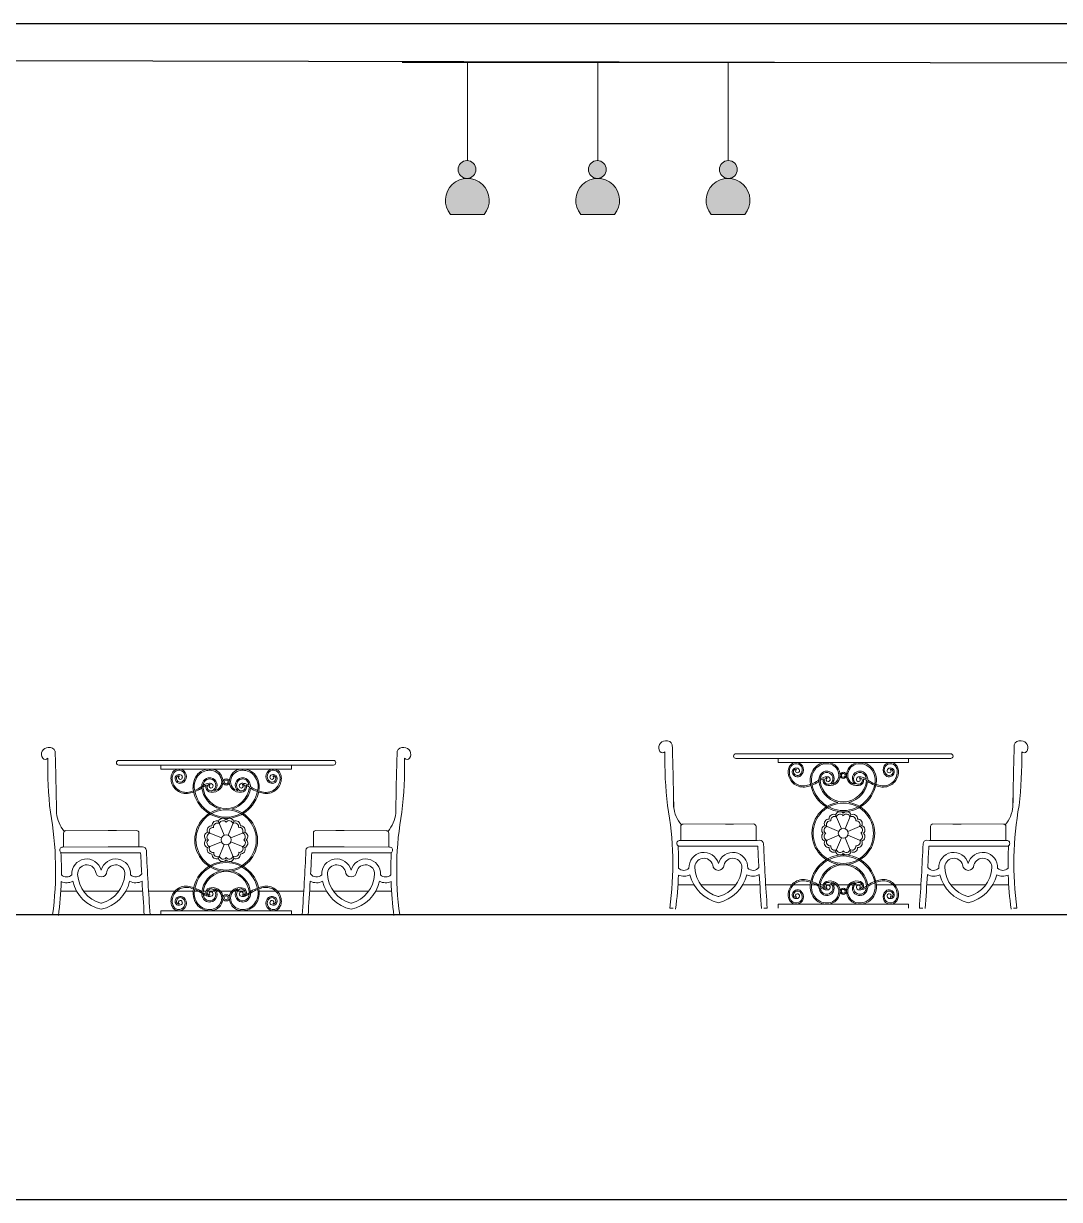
# Model space of a CAD drawing. Header units: millimetres. Extents: x -315744025 to 315695903, y -17416609 to 215511297.
# Drawn here: x 1237422 to 1241781, y 477697 to 482647 of the extents above; entities that cross this region are included whole.
import ezdxf

# ---------------------------------------------------------------- set-up
doc = ezdxf.new("R2010")
doc.units = ezdxf.units.MM
doc.layers.add('finiture', color=7, linetype='Continuous', lineweight=20)

msp = doc.modelspace()

# ---------------------------------------------------------------- hatches: boundary and pattern name
at = {"layer": 'finiture', "linetype": 'ByBlock'}
h = msp.add_hatch(color=41, dxfattribs=at)
h.dxf.hatch_style = 1
h.set_gradient(color1=(241, 214, 126), color2=(242, 217, 136), rotation=90, one_color=1, tint=0.74, name='INVCURVED')
h.paths.add_polyline_path([(1239250.3, 482032.3, -1), (1239325.3, 482032.3, -0.402801), (1239289.3, 481994.8, -0.635581), (1239360.4, 481843.2), (1239218.2, 481843.2, -0.627689), (1239287.2, 481994.8, -0.409373)])
at = {"layer": 'finiture'}
h = msp.add_hatch(color=8, dxfattribs=at)
h.dxf.hatch_style = 1
h.set_gradient(color1=(126, 114, 99), color2=(86, 77, 67), rotation=135, one_color=1, tint=0.3, name='HEMISPHERICAL')
h.paths.add_polyline_path([(1239289.3, 481994.8, 0.402801), (1239325.3, 482032.3, 1), (1239250.3, 482032.3, 0.409373), (1239287.2, 481994.8, -0.005642)])
at = {"layer": 'finiture', "linetype": 'ByBlock'}
h = msp.add_hatch(color=201, dxfattribs=at)
h.dxf.hatch_style = 1
h.set_gradient(color1=(214, 126, 241), color2=(217, 136, 242), rotation=90, one_color=1, tint=0.74, name='INVCURVED')
h.paths.add_polyline_path([(1239798.8, 482032.3, -1), (1239873.8, 482032.3, -0.402801), (1239837.8, 481994.8, -0.635581), (1239908.9, 481843.2), (1239766.7, 481843.2, -0.627689), (1239835.7, 481994.8, -0.409373)])
at = {"layer": 'finiture'}
h = msp.add_hatch(color=8, dxfattribs=at)
h.dxf.hatch_style = 1
h.set_gradient(color1=(126, 114, 99), color2=(86, 77, 67), rotation=135, one_color=1, tint=0.3, name='HEMISPHERICAL')
h.paths.add_polyline_path([(1239837.8, 481994.8, 0.402801), (1239873.8, 482032.3, 1), (1239798.8, 482032.3, 0.409373), (1239835.7, 481994.8, -0.005642)])
h = msp.add_hatch(color=8, dxfattribs=at)
h.dxf.hatch_style = 1
h.set_gradient(color1=(126, 114, 99), color2=(86, 77, 67), rotation=135, one_color=1, tint=0.3, name='HEMISPHERICAL')
h.paths.add_polyline_path([(1240386.3, 481994.8, -0.005642), (1240388.4, 481994.8, 0.409373), (1240425.3, 482032.3, 1), (1240350.3, 482032.3, 0.402801)])
at = {"layer": 'finiture', "linetype": 'ByBlock'}
h = msp.add_hatch(color=242, dxfattribs=at)
h.dxf.hatch_style = 1
h.set_gradient(color1=(219, 36, 66), color2=(236, 141, 157), rotation=90, one_color=1, tint=0.74, name='INVCURVED')
h.paths.add_polyline_path([(1240457.4, 481843.2, 0.635581), (1240386.3, 481994.8, -0.01392), (1240384.2, 481994.8, 0.627689), (1240315.2, 481843.2)])

# ---------------------------------------------------------------- linework, layer by layer
for p, q in [((1234481.6, 482646.9), (1321631.6, 482646.9)), ((1234711.6, 482496.4), (1254331.6, 482454.8)), ((1234711.6, 478896.9), (1254331.6, 478896.9)), ((1234711.6, 478896.9), (1254331.6, 478896.9)), ((1220464.4, 477696.9), (1339637.5, 477696.9))]:
    msp.add_line(p, q)
at = {"layer": 'finiture'}
for p, q in [((1239015, 482483.1), (1240660.6, 482483.1)), ((1239563.5, 482483.1), (1239015, 482483.1)), ((1239289.3, 482483.1), (1239289.3, 482069.7)), ((1239837.8, 482483.1), (1239837.8, 482069.7)), ((1240386.3, 482483.1), (1240386.3, 482069.7)), ((1239218.2, 481843.2), (1239360.4, 481843.2)), ((1239766.7, 481843.2), (1239908.9, 481843.2)), ((1240457.4, 481843.2), (1240315.2, 481843.2)), ((1237999.7, 479508.8), (1237999.7, 479525.6)), ((1237999.7, 479525.6), (1238548.9, 479525.6)), ((1237999.7, 479508.8), (1238548.9, 479508.8)), ((1238548.9, 479508.8), (1238548.9, 479525.6)), ((1240596.8, 479536.4), (1240596.8, 479553.2)), ((1240596.8, 479553.2), (1241146.1, 479553.2)), ((1240596.8, 479536.4), (1241146.1, 479536.4)), ((1241146.1, 479536.4), (1241146.1, 479553.2)), ((1240839.2, 479316.1), (1240863.4, 479257.7)), ((1240903.8, 479316.1), (1240879.5, 479257.7)), ((1238242, 479288.5), (1238266.2, 479230)), ((1238306.6, 479288.5), (1238282.4, 479230)), ((1240187.3, 479208), (1240187.2, 479267.1)), ((1240197, 479276.9), (1240494.3, 479277.5)), ((1240375.2, 479277.2), (1240410, 479277.3)), ((1240504.3, 479208.6), (1240504.2, 479267.6)), ((1240793.5, 479270.5), (1240852, 479246.2)), ((1240949.5, 479270.5), (1240891, 479246.2)), ((1241238.7, 479208.6), (1241238.8, 479267.6)), ((1241545.9, 479276.9), (1241248.6, 479277.5)), ((1241367.8, 479277.2), (1241332.9, 479277.3)), ((1241555.7, 479208), (1241555.8, 479267.1)), ((1237590.1, 479180.4), (1237590, 479239.5)), ((1237599.8, 479249.3), (1237897.1, 479249.9)), ((1237778, 479249.6), (1237812.9, 479249.7)), ((1237907.1, 479181), (1237907, 479240)), ((1238196.3, 479242.9), (1238254.8, 479218.6)), ((1238352.3, 479242.9), (1238293.8, 479218.6)), ((1238641.5, 479181), (1238641.6, 479240)), ((1238948.8, 479249.3), (1238651.4, 479249.9)), ((1238770.6, 479249.6), (1238735.7, 479249.7)), ((1238958.5, 479180.4), (1238958.6, 479239.5)), ((1240793.5, 479205.8), (1240852, 479230.1)), ((1240863.4, 479218.7), (1240839.2, 479160.2)), ((1240903.8, 479160.2), (1240879.5, 479218.7)), ((1240949.5, 479205.8), (1240891, 479230.1)), ((1237778.1, 479180.7), (1237585.3, 479180.4)), ((1237778.1, 479180.7), (1237911.8, 479181)), ((1237911.8, 479181), (1237922.1, 479181.4)), ((1238196.3, 479178.2), (1238254.8, 479202.5)), ((1238266.2, 479191.1), (1238242, 479132.6)), ((1238306.6, 479132.6), (1238282.4, 479191.1)), ((1238352.3, 479178.2), (1238293.8, 479202.5)), ((1238636.8, 479181), (1238626.5, 479181.4)), ((1238770.5, 479180.7), (1238636.8, 479181)), ((1238770.5, 479180.7), (1238963.2, 479180.4)), ((1240375.3, 479183.7), (1240176.4, 479183.4)), ((1240375.3, 479208.3), (1240182.5, 479208)), ((1240375.3, 479208.3), (1240509, 479208.6)), ((1240375.3, 479183.7), (1240511.5, 479184)), ((1240509, 479208.6), (1240519.3, 479209)), ((1241233.9, 479208.6), (1241223.6, 479209)), ((1241367.6, 479183.7), (1241231.4, 479184)), ((1241367.6, 479208.3), (1241233.9, 479208.6)), ((1241367.6, 479208.3), (1241560.4, 479208)), ((1241367.6, 479183.7), (1241566.5, 479183.4)), ((1237778.2, 479156.1), (1237579.2, 479155.8)), ((1237778.2, 479156.1), (1237914.3, 479156.4)), ((1238770.4, 479156.1), (1238634.2, 479156.4)), ((1238770.4, 479156.1), (1238969.3, 479155.8)), ((1240175.6, 479021.6), (1240242.8, 479021.6)), ((1240272.1, 479021.6), (1240419.2, 479021.6)), ((1240448.5, 479021.6), (1240520.2, 479021.6)), ((1240544.8, 479021.6), (1240655.1, 479021.6)), ((1240662.3, 479021.6), (1240732.2, 479021.6)), ((1240737.5, 479021.6), (1240769.2, 479021.6)), ((1240774.5, 479021.6), (1240787, 479021.6)), ((1240792.5, 479021.6), (1240824.1, 479021.6)), ((1240830.1, 479021.6), (1240841.3, 479021.6)), ((1240848.4, 479021.6), (1240894.5, 479021.6)), ((1240894.5, 479021.6), (1240848.4, 479021.6)), ((1240912.8, 479021.6), (1240901.6, 479021.6)), ((1240950.4, 479021.6), (1240918.8, 479021.6)), ((1241080.6, 479021.6), (1241010.7, 479021.6)), ((1241198.1, 479021.6), (1241087.8, 479021.6)), ((1241294.4, 479021.6), (1241222.8, 479021.6)), ((1241470.8, 479021.6), (1241323.7, 479021.6)), ((1241567.3, 479021.6), (1241500.2, 479021.6)), ((1237578.4, 478994), (1237645.6, 478994)), ((1237674.9, 478994), (1237822, 478994)), ((1237851.4, 478994), (1237923, 478994)), ((1237947.7, 478994), (1238057.9, 478994)), ((1238065.1, 478994), (1238135, 478994)), ((1238140.3, 478994), (1238172, 478994)), ((1238177.3, 478994), (1238189.8, 478994)), ((1238195.4, 478994), (1238226.9, 478994)), ((1238232.9, 478994), (1238244.1, 478994)), ((1238251.2, 478994), (1238297.4, 478994)), ((1238297.4, 478994), (1238251.2, 478994)), ((1238315.7, 478994), (1238304.5, 478994)), ((1238353.2, 478994), (1238321.6, 478994)), ((1238483.5, 478994), (1238413.5, 478994)), ((1238600.9, 478994), (1238490.7, 478994)), ((1238697.2, 478994), (1238625.6, 478994)), ((1238873.7, 478994), (1238726.6, 478994)), ((1238970.2, 478994), (1238903, 478994)), ((1240141, 478922.5), (1240155.8, 478922.5)), ((1240551.3, 478923.2), (1240536.6, 478923.2)), ((1240596.8, 478939.9), (1240596.8, 478923.1)), ((1240596.8, 478939.9), (1241146.1, 478939.9)), ((1241146.1, 478939.9), (1241146.1, 478923.1)), ((1241191.6, 478923.2), (1241206.4, 478923.2)), ((1241601.9, 478922.5), (1241587.1, 478922.5)), ((1237543.9, 478894.9), (1237558.6, 478894.9)), ((1237954.2, 478895.6), (1237939.4, 478895.6)), ((1237999.7, 478912.3), (1237999.7, 478895.5)), ((1237999.7, 478912.3), (1238548.9, 478912.3)), ((1238548.9, 478912.3), (1238548.9, 478895.5)), ((1238594.4, 478895.6), (1238609.2, 478895.6)), ((1239004.7, 478894.9), (1238989.9, 478894.9))]:
    msp.add_line(p, q, dxfattribs=at)
at = {"layer": 'finiture', "linetype": 'Continuous'}
for p, q in [((1240419.6, 479572.9), (1241323.3, 479572.9)), ((1237822.5, 479545.3), (1238726.1, 479545.3)), ((1237999.7, 479525.6), (1237822.5, 479525.6)), ((1238548.9, 479525.6), (1238726.1, 479525.6)), ((1240596.8, 479553.2), (1240419.6, 479553.2)), ((1241146.1, 479553.2), (1241323.3, 479553.2))]:
    msp.add_line(p, q, dxfattribs=at)
at = {"layer": 'finiture'}
for centre, radius in [((1239287.8, 482032.3), 37.5), ((1239836.3, 482032.3), 37.5), ((1240387.8, 482032.3), 37.5), ((1238274.3, 479454.5), 13.3), ((1238274.3, 479454.5), 8.07), ((1240871.5, 479482.1), 13.3), ((1240871.5, 479482.1), 8.07), ((1240871.5, 479238.2), 126.9), ((1238274.3, 479210.5), 126.9), ((1240871.5, 479238.2), 21.1), ((1238274.3, 479210.5), 21.1), ((1238274.3, 478966.6), 13.3), ((1238274.3, 478966.6), 8.07), ((1240871.5, 478994.2), 13.3), ((1240871.5, 478994.2), 8.07)]:
    msp.add_circle(centre, radius, dxfattribs=at)
for centre, radius, start, end in [((1239289.3, 481902.3), 92.5, 320.243, 219.757), ((1239837.8, 481902.3), 92.5, 320.243, 219.757), ((1240386.3, 481902.3), 92.5, 320.243, 219.757), ((1240123, 479598.6), 28.6, 90, 215.6526), ((1240128.7, 479603.5), 24.3, 16.9293, 103.3523), ((1221370.1, 479052), 18790.1, 0.90211, 1.705), ((1260372.8, 479052), 18790.1, 178.295, 179.09789), ((1241614.3, 479603.5), 24.3, 76.6477, 163.0707), ((1241619.9, 479598.6), 28.6, 324.3474, 90), ((1237525.9, 479571), 28.6, 90, 215.6526), ((1237531.5, 479575.9), 24.3, 16.9293, 103.3523), ((1218772.9, 479024.4), 18790.1, 0.90211, 1.705), ((1257775.7, 479024.4), 18790.1, 178.295, 179.09789), ((1239017.1, 479575.9), 24.3, 76.6477, 163.0707), ((1239022.7, 479571), 28.6, 324.3474, 90), ((1240110.5, 479590.8), 13.8, 219.7869, 317.8232), ((1241746.4, 479547.6), 1626, 178.805, 186.7973), ((1239996.5, 479547.6), 1626, 353.2027, 1.195), ((1241632.5, 479590.8), 13.8, 222.1768, 320.2131), ((1237513.3, 479563.2), 13.8, 219.7869, 317.8232), ((1239149.2, 479520), 1626, 178.805, 186.7973), ((1238075.5, 479477.6), 31.4, 101.1513, 157.4043), ((1238075.8, 479469), 39.8, 83.1603, 100.57), ((1238075.5, 479477.6), 31.4, 310.066, 81.9368), ((1238204.8, 479440.9), 68, 101.1513, 157.4043), ((1238205.1, 479432.4), 76.5, 83.1603, 100.57), ((1238207.3, 479455.4), 53.4, 9.4446, 82.5044), ((1238341.3, 479455.4), 53.4, 97.4956, 170.5554), ((1238343.5, 479432.4), 76.5, 79.43, 96.8397), ((1238343.8, 479440.9), 68, 22.5957, 78.8487), ((1238473, 479477.6), 31.4, 98.0632, 229.934), ((1238472.8, 479469), 39.8, 79.43, 96.8397), ((1238473, 479477.6), 31.4, 22.5957, 78.8487), ((1237399.4, 479520), 1626, 353.2027, 1.195), ((1239035.3, 479563.2), 13.8, 222.1768, 320.2131), ((1240683.1, 479497.6), 43.9, 153.5386, 180), ((1240672.7, 479505.2), 31.4, 101.1513, 157.4043), ((1240683.1, 479497.6), 38.7, 153.5386, 180.2302), ((1240672.7, 479505.2), 26.1, 103.4223, 157.4043), ((1240672.7, 479497.2), 16, 79.5327, 188.2806), ((1240672.7, 479497.2), 10.8, 79.5327, 188.2806), ((1240673, 479496.6), 39.8, 83.1603, 100.57), ((1240673, 479496.6), 34.6, 83.1603, 100.57), ((1240678.4, 479500.8), 7.89, 117.9053, 266.3196), ((1240675.5, 479501.2), 11.6, 7.4355, 89.6017), ((1240672.7, 479505.2), 31.4, 310.066, 81.9368), ((1240672.7, 479505.2), 26.1, 310.066, 80.308), ((1240802, 479468.5), 68, 101.1513, 157.4043), ((1240801.9, 479468.6), 62.7, 101.706, 157.4231), ((1240802.2, 479460), 76.5, 83.1603, 100.57), ((1240802.2, 479460), 71.2, 83.1603, 100.57), ((1240804.5, 479483), 48.1, 9.4446, 82.5044), ((1240804.5, 479483), 53.4, 9.4446, 82.5044), ((1240938.5, 479483), 53.4, 97.4956, 170.5554), ((1240938.5, 479483), 48.1, 97.4956, 170.5554), ((1240940.7, 479460), 76.5, 79.43, 96.8397), ((1240940.7, 479460), 71.2, 79.43, 96.8397), ((1240941, 479468.6), 62.7, 22.5769, 78.294), ((1240941, 479468.5), 68, 22.5957, 78.8487), ((1241070.2, 479505.2), 31.4, 98.0632, 229.934), ((1241070.2, 479505.2), 26.1, 99.692, 229.934), ((1241067.4, 479501.2), 11.6, 90.3983, 172.5645), ((1241064.6, 479500.8), 7.89, 273.6804, 62.0947), ((1241069.9, 479496.6), 39.8, 79.43, 96.8397), ((1241069.9, 479496.6), 34.6, 79.43, 96.8397), ((1241070.2, 479497.2), 16, 351.7194, 100.4673), ((1241070.2, 479497.2), 10.8, 351.7194, 100.4673), ((1241070.2, 479505.2), 31.4, 22.5957, 78.8487), ((1241070.2, 479505.2), 26.1, 22.5957, 76.5777), ((1241059.8, 479497.6), 38.7, 359.7698, 26.4614), ((1241059.8, 479497.6), 43.9, 0, 26.4614), ((1238085.9, 479470), 43.9, 153.5386, 180), ((1238106.3, 479469.4), 64.3, 179.4721, 274.7367), ((1238085.9, 479470), 38.7, 153.5386, 180.2302), ((1238106.3, 479469.4), 59.1, 179.4721, 274.7367), ((1238075.5, 479477.6), 26.1, 103.4223, 157.4043), ((1238075.5, 479469.6), 16, 79.5327, 188.2806), ((1238081.5, 479470.4), 22.1, 188.2806, 310.066), ((1238075.5, 479469.6), 10.8, 79.5327, 188.2806), ((1238081.5, 479470.4), 16.8, 188.2806, 310.066), ((1238075.8, 479469), 34.6, 83.1603, 100.57), ((1238081.2, 479473.2), 7.89, 117.9053, 266.3196), ((1238078.4, 479473.6), 11.6, 7.4355, 89.6017), ((1238075.5, 479477.6), 26.1, 310.066, 80.308), ((1238081.2, 479474), 8.74, 266.3196, 7.4355), ((1238213.9, 479433.9), 79.2, 153.426, 183.2603), ((1238214, 479433.8), 74.1, 153.4239, 183.076), ((1238204.7, 479441), 62.7, 101.706, 157.4231), ((1238204.8, 479440.9), 31.4, 101.1513, 157.4043), ((1238204.8, 479440.9), 26.1, 103.4223, 157.4043), ((1238205.1, 479432.4), 71.2, 83.1603, 100.57), ((1238205.1, 479432.4), 39.8, 83.1603, 100.57), ((1238205.1, 479432.4), 34.6, 83.1603, 100.57), ((1238204.8, 479440.9), 31.4, 310.066, 81.9368), ((1238204.8, 479440.9), 26.1, 310.066, 80.308), ((1238217.6, 479454.5), 43.4, 260.3752, 13.2734), ((1238207.3, 479455.4), 48.1, 9.4446, 82.5044), ((1238217.6, 479454.5), 38.1, 281.4592, 13.2734), ((1238331, 479454.5), 43.4, 166.7266, 279.6248), ((1238331, 479454.5), 38.1, 166.7266, 258.5408), ((1238341.3, 479455.4), 48.1, 97.4956, 170.5554), ((1238343.8, 479440.9), 31.4, 98.0632, 229.934), ((1238343.8, 479440.9), 26.1, 99.692, 229.934), ((1238343.5, 479432.4), 71.2, 79.43, 96.8397), ((1238343.5, 479432.4), 39.8, 79.43, 96.8397), ((1238343.5, 479432.4), 34.6, 79.43, 96.8397), ((1238343.8, 479440.9), 31.4, 22.5957, 78.8487), ((1238343.8, 479440.9), 26.1, 358.9733, 76.5777), ((1238343.9, 479441), 62.7, 22.5769, 78.294), ((1238334.6, 479433.8), 74.1, 356.924, 26.5761), ((1238334.7, 479433.9), 79.2, 356.7397, 26.574), ((1238442.3, 479469.4), 64.3, 265.2633, 0.5279), ((1238442.3, 479469.4), 59.1, 265.2633, 0.5279), ((1238473, 479477.6), 26.1, 99.692, 229.934), ((1238467, 479470.4), 22.1, 229.934, 351.7194), ((1238467, 479470.4), 16.8, 229.934, 351.7194), ((1238467.3, 479474), 8.74, 172.5645, 273.6804), ((1238470.2, 479473.6), 11.6, 90.3983, 172.5645), ((1238467.4, 479473.2), 7.89, 273.6804, 62.0947), ((1238472.8, 479469), 34.6, 79.43, 96.8397), ((1238473, 479469.6), 16, 351.7194, 100.4673), ((1238473, 479469.6), 10.8, 351.7194, 100.4673), ((1238473, 479477.6), 26.1, 22.5957, 76.5777), ((1238462.7, 479470), 38.7, 359.7698, 26.4614), ((1238462.7, 479470), 43.9, 0, 26.4614), ((1240703.5, 479497.1), 64.3, 179.4721, 274.7367), ((1240703.5, 479497.1), 59.1, 179.4721, 274.7367), ((1240678.7, 479498), 22.1, 188.2806, 310.066), ((1240678.7, 479498), 16.8, 188.2806, 310.066), ((1240678.4, 479501.6), 8.74, 266.3196, 7.4355), ((1240811.1, 479461.5), 79.2, 153.426, 183.2603), ((1240811.1, 479461.5), 74.1, 153.4239, 183.076), ((1240873.9, 479470.9), 137.4, 185.5938, 268.6744), ((1240687.5, 479577.4), 140.8, 291.3473, 303.03), ((1240763.5, 479460.5), 1.31, 303.03, 313.2387), ((1240808.1, 479413.1), 63.7, 128.4485, 133.2387), ((1240812.3, 479461), 43.9, 153.5386, 180), ((1240873.9, 479470.9), 106, 185.5938, 255.7575), ((1240802, 479468.5), 31.4, 101.1513, 157.4043), ((1240812.3, 479461), 38.7, 153.5386, 180.2302), ((1240873.9, 479470.9), 100.8, 185.5938, 268.6056), ((1240808.1, 479413.1), 58.5, 110.2759, 125.9923), ((1240808.1, 479413.1), 63.7, 95.4968, 122.21), ((1240802, 479468.5), 26.1, 103.4223, 157.4043), ((1240802, 479460.5), 16, 152.3224, 188.2806), ((1240808, 479461.4), 22.1, 188.2806, 268.4863), ((1240802, 479460.5), 10.8, 79.5327, 188.2806), ((1240808, 479461.4), 16.8, 188.2806, 310.066), ((1240802.2, 479460), 39.8, 83.1603, 100.57), ((1240802.2, 479460), 34.6, 83.1603, 100.57), ((1240808.1, 479413.1), 58.5, 95.4968, 98.9032), ((1240807.6, 479464.1), 7.89, 117.9053, 266.3196), ((1240802, 479460.5), 16, 79.5327, 90), ((1240804.8, 479464.6), 11.6, 7.4355, 89.6017), ((1240802, 479468.5), 31.4, 310.066, 81.9368), ((1240802, 479468.5), 26.1, 310.066, 80.308), ((1240807.7, 479465), 8.74, 266.3196, 7.4355), ((1240814.8, 479482.1), 43.4, 260.3752, 13.2734), ((1240814.8, 479482.1), 38.1, 281.4592, 13.2734), ((1240869, 479470.9), 100.8, 271.3944, 354.053), ((1240869, 479470.9), 137.4, 271.3256, 354.4062), ((1240928.1, 479482.1), 43.4, 166.7266, 279.6248), ((1240928.1, 479482.1), 38.1, 166.7266, 258.5408), ((1240941, 479468.5), 31.4, 98.0632, 229.934), ((1240941, 479468.5), 26.1, 99.692, 229.934), ((1240935, 479461.4), 16.8, 229.934, 351.7194), ((1240935.3, 479465), 8.74, 172.5645, 273.6804), ((1240938.2, 479464.6), 11.6, 90.3983, 172.5645), ((1240935, 479461.4), 22.1, 271.5137, 351.7194), ((1240935.3, 479464.1), 7.89, 273.6804, 62.0947), ((1240940.7, 479460), 39.8, 79.43, 96.8397), ((1240940.7, 479460), 34.6, 79.43, 96.8397), ((1240941, 479460.5), 16, 75.3347, 100.4673), ((1240941, 479460.5), 10.8, 351.7194, 100.4673), ((1240934.9, 479413.1), 63.7, 59.6119, 80.8315), ((1240941, 479468.5), 31.4, 22.5957, 78.8487), ((1240941, 479468.5), 26.1, 358.9733, 76.5777), ((1240941, 479460.5), 16, 351.7194, 27.6776), ((1240934.9, 479413.1), 58.5, 54.0077, 69.7241), ((1240930.6, 479461), 43.9, 1.5633, 26.4614), ((1241055.4, 479577.4), 140.8, 234.9159, 248.6527), ((1240931.8, 479461.5), 74.1, 356.924, 26.5761), ((1240931.9, 479461.5), 79.2, 356.7397, 26.574), ((1241039.5, 479497.1), 64.3, 265.2633, 0.5279), ((1241039.5, 479497.1), 59.1, 265.2633, 0.5279), ((1241064.2, 479498), 22.1, 229.934, 351.7194), ((1241064.2, 479498), 16.8, 229.934, 351.7194), ((1241064.5, 479501.6), 8.74, 172.5645, 273.6804), ((1238090.3, 479549.8), 140.8, 278.5144, 289.1866), ((1238088.1, 479558.1), 154.5, 278.742, 288.7016), ((1238276.7, 479443.3), 142.6, 185.5938, 269.0149), ((1238276.7, 479443.3), 137.4, 185.5938, 268.6744), ((1238090.3, 479549.8), 140.8, 291.3473, 303.03), ((1238088.1, 479558.1), 154.5, 290.6568, 301.6405), ((1238166.3, 479432.9), 1.31, 303.03, 313.2387), ((1238210.9, 479385.5), 63.7, 128.4485, 133.2387), ((1238168.5, 479427.7), 1.31, 301.6405, 315.1883), ((1238168.5, 479427.7), 1.31, 301.6405, 315.1883), ((1238210.9, 479385.5), 58.5, 132.0512, 135.1883), ((1238215.2, 479433.4), 43.9, 153.5386, 180), ((1238276.7, 479443.3), 106, 185.5938, 255.7575), ((1238215.2, 479433.4), 38.7, 153.5386, 180.2302), ((1238210.9, 479385.5), 58.5, 110.2759, 125.9923), ((1238276.7, 479443.3), 100.8, 185.5938, 268.6056), ((1238210.9, 479385.5), 63.7, 95.4968, 122.21), ((1238204.8, 479432.9), 16, 152.3224, 188.2806), ((1238210.8, 479433.8), 22.1, 188.2806, 268.4863), ((1238204.8, 479432.9), 10.8, 79.5327, 188.2806), ((1238210.8, 479433.8), 16.8, 188.2806, 310.066), ((1238210.9, 479385.5), 58.5, 95.4968, 98.9032), ((1238210.4, 479436.5), 7.89, 117.9053, 266.3196), ((1238204.8, 479432.9), 16, 79.5327, 90), ((1238207.6, 479437), 11.6, 7.4355, 89.6017), ((1238210.5, 479437.4), 8.74, 266.3196, 7.4355), ((1238210.2, 479410.5), 1.31, 80.3752, 88.4863), ((1238271.8, 479443.3), 100.8, 271.3944, 354.053), ((1238271.8, 479443.3), 142.6, 270.9851, 354.4062), ((1238271.8, 479443.3), 137.4, 271.3256, 354.4062), ((1238271.8, 479443.3), 106, 284.2425, 351.8348), ((1238337.8, 479433.8), 16.8, 229.934, 351.7194), ((1238341, 479437), 11.6, 90.3983, 172.5645), ((1238338.1, 479437.4), 8.74, 172.5645, 273.6804), ((1238338.4, 479410.5), 1.31, 91.5137, 99.6248), ((1238337.8, 479433.8), 22.1, 271.5137, 351.7194), ((1238338.2, 479436.5), 7.89, 273.6804, 62.0947), ((1238343.8, 479432.9), 16, 75.3347, 100.4673), ((1238343.8, 479432.9), 10.8, 351.7194, 100.4673), ((1238337.7, 479385.5), 63.7, 59.6119, 80.8315), ((1238343.8, 479432.9), 16, 351.7194, 27.6776), ((1238337.7, 479385.5), 58.5, 54.0077, 69.7241), ((1238333.4, 479433.4), 43.9, 1.5633, 26.4614), ((1238460.5, 479558.1), 154.5, 237.1933, 249.3432), ((1238458.3, 479549.8), 140.8, 234.9159, 248.6527), ((1238460.5, 479558.1), 154.5, 251.2984, 261.258), ((1238458.3, 479549.8), 140.8, 250.8134, 261.4856), ((1240687.5, 479577.4), 140.8, 278.5144, 289.1866), ((1240685.3, 479585.7), 154.5, 278.742, 288.7016), ((1240873.9, 479470.9), 142.6, 185.5938, 269.0149), ((1240685.3, 479585.7), 154.5, 290.6568, 301.6405), ((1240765.7, 479455.3), 1.31, 301.6405, 315.1883), ((1240765.7, 479455.3), 1.31, 301.6405, 315.1883), ((1240808.1, 479413.1), 58.5, 132.0512, 135.1883), ((1240807.3, 479438.1), 1.31, 80.3752, 88.4863), ((1240869, 479470.9), 142.6, 270.9851, 354.4062), ((1240869, 479470.9), 106, 284.2425, 351.8348), ((1240935.6, 479438.1), 1.31, 91.5137, 99.6248), ((1241057.7, 479585.7), 154.5, 237.1933, 249.3432), ((1241057.7, 479585.7), 154.5, 251.2984, 261.258), ((1241055.4, 479577.4), 140.8, 250.8134, 261.4856), ((1206018.5, 478918.2), 31544.5, 0.73412, 0.81012), ((1270530.1, 478918.2), 31544.5, 179.18988, 179.26588), ((1208615.6, 478945.8), 31544.5, 0.73412, 0.81012), ((1240871.5, 479238.2), 132.1, 100.3018, 79.6982), ((1273127.3, 478945.8), 31544.5, 179.18988, 179.26588), ((1236172.5, 479082), 1384.1, 352.2306, 10.2177), ((1237706.6, 479339.7), 147.2, 186.7849, 219.3659), ((1238274.3, 479210.5), 132.1, 100.3018, 79.6982), ((1238842, 479339.7), 147.2, 320.6341, 353.2151), ((1240376.1, 479082), 1384.1, 169.7823, 187.7694), ((1238769.7, 479109.6), 1384.1, 352.2306, 10.2177), ((1240303.7, 479367.3), 147.2, 186.7849, 219.3659), ((1240830.7, 479299.2), 19, 63.4944, 184.0056), ((1240834.5, 479293), 16, 57.0308, 187.3546), ((1240857.2, 479310.1), 19, 40.9944, 161.5056), ((1240858.3, 479303), 16, 34.5308, 164.8546), ((1240885.8, 479310.1), 19, 18.4944, 139.0056), ((1240884.1, 479303.1), 16, 12.0308, 142.3546), ((1240908, 479293.3), 16, 349.5308, 119.8546), ((1240912.2, 479299.2), 19, 355.9944, 116.5056), ((1241439.2, 479367.3), 147.2, 320.6341, 353.2151), ((1242973.3, 479109.6), 1384.1, 169.7823, 187.7694), ((1238213.3, 479251.3), 19, 85.9944, 206.5056), ((1238219.2, 479247.1), 16, 79.5308, 209.8546), ((1238233.5, 479271.6), 19, 63.4944, 184.0056), ((1238237.3, 479265.4), 16, 57.0308, 187.3546), ((1238260, 479282.5), 19, 40.9944, 161.5056), ((1238261.1, 479275.4), 16, 34.5308, 164.8546), ((1238288.6, 479282.5), 19, 18.4944, 139.0056), ((1238286.9, 479275.5), 16, 12.0308, 142.3546), ((1238310.8, 479265.7), 16, 349.5308, 119.8546), ((1238315.1, 479271.6), 19, 355.9944, 116.5056), ((1238329.1, 479247.5), 16, 327.0308, 97.3546), ((1238335.3, 479251.3), 19, 333.4944, 94.0056), ((1240197, 479267.1), 9.84, 90.0861, 180.0861), ((1240494.3, 479267.6), 9.84, 0.0861, 90.0861), ((1243067.5, 479354.1), 2567.4, 181.7754, 181.7774), ((1240799.5, 479252.5), 19, 108.4944, 229.0056), ((1240799.5, 479252.5), 19, 108.4944, 229.0056), ((1240806.6, 479250.8), 16, 102.0308, 232.3546), ((1240810.5, 479278.9), 19, 85.9944, 206.5056), ((1240816.3, 479274.7), 16, 79.5308, 209.8546), ((1240926.3, 479275.1), 16, 327.0308, 97.3546), ((1240932.5, 479278.9), 19, 333.4944, 94.0056), ((1240936.3, 479251.3), 16, 304.5308, 74.8546), ((1240943.5, 479252.5), 19, 310.9944, 71.5056), ((1241248.6, 479267.6), 9.84, 89.9139, 179.9139), ((1238675.4, 479354.1), 2567.4, 358.2226, 358.2246), ((1241545.9, 479267.1), 9.84, 359.9139, 89.9139), ((1237599.8, 479239.5), 9.84, 90.0861, 180.0861), ((1237897.2, 479240), 9.84, 0.0861, 90.0861), ((1240470.3, 479326.5), 2567.4, 181.7754, 181.7774), ((1238202.3, 479224.9), 19, 108.4944, 229.0056), ((1238202.3, 479224.9), 19, 108.4944, 229.0056), ((1238202.3, 479196.2), 19, 130.9944, 251.5056), ((1238202.3, 479196.2), 19, 130.9944, 251.5056), ((1238209.4, 479223.2), 16, 102.0308, 232.3546), ((1238209.5, 479197.4), 16, 124.5308, 254.8546), ((1238339.2, 479197.9), 16, 282.0308, 52.3546), ((1238339.1, 479223.7), 16, 304.5308, 74.8546), ((1238346.3, 479224.9), 19, 310.9944, 71.5056), ((1238346.3, 479196.2), 19, 288.4944, 49.0056), ((1238651.4, 479240), 9.84, 89.9139, 179.9139), ((1236078.3, 479326.5), 2567.4, 358.2226, 358.2246), ((1238948.7, 479239.5), 9.84, 359.9139, 89.9139), ((1240799.5, 479223.8), 19, 130.9944, 251.5056), ((1240799.5, 479223.8), 19, 130.9944, 251.5056), ((1240806.7, 479225), 16, 124.5308, 254.8546), ((1240816.6, 479201.2), 16, 147.0308, 277.3546), ((1240926.6, 479201.6), 16, 259.5308, 29.8546), ((1240936.4, 479225.5), 16, 282.0308, 52.3546), ((1240943.5, 479223.8), 19, 288.4944, 49.0056), ((1237586.1, 479168.1), 12.3, 86.6469, 273.5253), ((1237922.8, 479165.7), 15.7, 2.5572, 92.4706), ((1248334.5, 479630.7), 10406.3, 182.5572, 184.0508), ((1238213.3, 479169.8), 19, 153.4944, 274.0056), ((1238219.4, 479173.6), 16, 147.0308, 277.3546), ((1238329.4, 479174), 16, 259.5308, 29.8546), ((1238335.3, 479169.8), 19, 265.9944, 26.5056), ((1228214.1, 479630.7), 10406.3, 355.9492, 357.4428), ((1238625.8, 479165.7), 15.7, 87.5294, 177.4428), ((1238962.5, 479168.1), 12.3, 266.4747, 93.3531), ((1240183.3, 479195.7), 12.3, 86.6469, 273.5253), ((1238769.7, 479109.6), 1408.7, 359.2595, 3.0033), ((1250931.7, 479658.3), 10430.9, 182.60622, 183.09731), ((1240520, 479193.3), 15.7, 2.5572, 92.4706), ((1250931.7, 479658.3), 10406.3, 182.5572, 184.0508), ((1240810.5, 479197.4), 19, 153.4944, 274.0056), ((1240830.7, 479177.1), 19, 175.9944, 296.5056), ((1240834.9, 479183), 16, 169.5308, 299.8546), ((1240857.2, 479166.2), 19, 198.4944, 319.0056), ((1240858.8, 479173.2), 16, 192.0308, 322.3546), ((1240884.6, 479173.3), 16, 214.5308, 344.8546), ((1240885.8, 479166.2), 19, 220.9944, 341.5056), ((1240908.4, 479183.3), 16, 237.0308, 7.3546), ((1240912.2, 479177.1), 19, 243.4944, 4.0056), ((1240932.5, 479197.4), 19, 265.9944, 26.5056), ((1230811.3, 479658.3), 10406.3, 355.9492, 357.4428), ((1241223, 479193.3), 15.7, 87.5294, 177.4428), ((1230811.3, 479658.3), 10430.9, 356.90269, 357.39378), ((1241559.7, 479195.7), 12.3, 266.4747, 93.3531), ((1242973.3, 479109.6), 1408.7, 176.9967, 180.7405), ((1236172.5, 479082), 1408.7, 359.2595, 3.0033), ((1237687.7, 479067.2), 63, 15.1339, 183.4392), ((1237809.3, 479067.2), 63, 356.5608, 164.8661), ((1248334.5, 479630.7), 10430.9, 182.60622, 183.09731), ((1238276.7, 478977.8), 142.6, 91.3256, 174.4062), ((1238276.7, 478977.8), 137.4, 91.3256, 174.4062), ((1238233.5, 479149.5), 19, 175.9944, 296.5056), ((1238237.8, 479155.4), 16, 169.5308, 299.8546), ((1238260, 479138.6), 19, 198.4944, 319.0056), ((1238261.6, 479145.6), 16, 192.0308, 322.3546), ((1238287.5, 479145.7), 16, 214.5308, 344.8546), ((1238288.6, 479138.6), 19, 220.9944, 341.5056), ((1238271.8, 478977.8), 137.4, 5.5938, 88.6744), ((1238271.8, 478977.8), 142.6, 5.5938, 88.6744), ((1238311.3, 479155.7), 16, 237.0308, 7.3546), ((1238315.1, 479149.5), 19, 243.4944, 4.0056), ((1228214.1, 479630.7), 10430.9, 356.90269, 357.39378), ((1238739.3, 479067.2), 63, 15.1339, 183.4392), ((1238860.9, 479067.2), 63, 356.5608, 164.8661), ((1240376.1, 479082), 1408.7, 176.9967, 180.7405), ((1240284.9, 479094.8), 63, 15.1339, 183.4392), ((1240284.9, 479094.8), 38.4, 15.1339, 183.4392), ((1240406.5, 479094.8), 63, 356.5608, 164.8661), ((1240406.5, 479094.8), 38.4, 356.5608, 164.8661), ((1240873.9, 479005.4), 142.6, 91.3256, 174.4062), ((1240873.9, 479005.4), 137.4, 91.3256, 174.4062), ((1240869, 479005.4), 137.4, 5.5938, 88.6744), ((1240869, 479005.4), 142.6, 5.5938, 88.6744), ((1241336.5, 479094.8), 63, 15.1339, 183.4392), ((1241336.5, 479094.8), 38.4, 15.1339, 183.4392), ((1241458.1, 479094.8), 63, 356.5608, 164.8661), ((1241458.1, 479094.8), 38.4, 356.5608, 164.8661), ((1237603.1, 479085.9), 31.3, 225.1543, 313.9523), ((1237687.7, 479067.2), 38.4, 15.1339, 183.4392), ((1237782.7, 479072.9), 133.6, 183.4392, 254.5764), ((1237748.5, 479078.3), 23.8, 182.4507, 357.5493), ((1237714.3, 479072.9), 133.6, 285.4236, 356.5608), ((1237809.3, 479067.2), 38.4, 356.5608, 164.8661), ((1237893.9, 479085.9), 31.3, 226.0477, 322.9142), ((1238276.7, 478977.8), 106, 104.2425, 174.4062), ((1238276.7, 478977.8), 100.8, 91.3944, 174.4062), ((1238271.8, 478977.8), 100.8, 5.5938, 88.6056), ((1238271.8, 478977.8), 106, 5.5938, 75.7575), ((1238654.7, 479085.9), 31.3, 217.0858, 313.9523), ((1238739.3, 479067.2), 38.4, 15.1339, 183.4392), ((1238834.3, 479072.9), 133.6, 183.4392, 254.5764), ((1238800.1, 479078.3), 23.8, 182.4507, 357.5493), ((1238765.9, 479072.9), 133.6, 285.4236, 356.5608), ((1238860.9, 479067.2), 38.4, 356.5608, 164.8661), ((1238945.5, 479085.9), 31.3, 226.0477, 314.8457), ((1238769.7, 479109.6), 1408.7, 352.2306, 358.0845), ((1240200.3, 479113.5), 55.9, 246.0088, 297.3914), ((1240200.3, 479113.5), 31.3, 225.1543, 313.9523), ((1240379.9, 479100.5), 158.2, 193.3754, 257.5082), ((1240379.9, 479100.5), 133.6, 183.4392, 254.5764), ((1240345.7, 479105.9), 23.8, 182.4507, 357.5493), ((1240311.4, 479100.5), 158.2, 282.4918, 346.6246), ((1240311.4, 479100.5), 133.6, 285.4236, 356.5608), ((1240491, 479113.5), 55.9, 242.6086, 298.4569), ((1240491, 479113.5), 31.3, 226.0477, 322.9142), ((1250931.7, 479658.3), 10430.9, 183.26383, 184.0508), ((1240873.9, 479005.4), 106, 104.2425, 174.4062), ((1240873.9, 479005.4), 100.8, 91.3944, 174.4062), ((1240869, 479005.4), 100.8, 5.5938, 88.6056), ((1240869, 479005.4), 106, 5.5938, 75.7575), ((1230811.3, 479658.3), 10430.9, 355.9492, 356.73617), ((1241251.9, 479113.5), 55.9, 241.5431, 297.3914), ((1241251.9, 479113.5), 31.3, 217.0858, 313.9523), ((1241431.5, 479100.5), 158.2, 193.3754, 257.5082), ((1241431.5, 479100.5), 133.6, 183.4392, 254.5764), ((1241397.3, 479105.9), 23.8, 182.4507, 357.5493), ((1241363.1, 479100.5), 158.2, 282.4918, 346.6246), ((1241363.1, 479100.5), 133.6, 285.4236, 356.5608), ((1241542.7, 479113.5), 55.9, 242.6086, 293.9912), ((1241542.7, 479113.5), 31.3, 226.0477, 314.8457), ((1242973.3, 479109.6), 1408.7, 181.9155, 187.7694), ((1236172.5, 479082), 1408.7, 352.2306, 358.0845), ((1237603.1, 479085.9), 55.9, 246.0088, 297.3914), ((1237782.7, 479072.9), 158.2, 193.3754, 257.5082), ((1237714.3, 479072.9), 158.2, 282.4918, 346.6246), ((1237893.9, 479085.9), 55.9, 242.6086, 298.4569), ((1248334.5, 479630.7), 10430.9, 183.26383, 184.0508), ((1238106.3, 478951.7), 64.3, 85.2633, 180.5279), ((1238088.1, 478863), 154.5, 71.2984, 81.258), ((1238460.5, 478863), 154.5, 98.742, 108.7016), ((1238442.3, 478951.7), 64.3, 359.4721, 94.7367), ((1228214.1, 479630.7), 10430.9, 355.9492, 356.73617), ((1238654.7, 479085.9), 55.9, 241.5431, 297.3914), ((1238834.3, 479072.9), 158.2, 193.3754, 257.5082), ((1238765.9, 479072.9), 158.2, 282.4918, 346.6246), ((1238945.5, 479085.9), 55.9, 242.6086, 293.9912), ((1240376.1, 479082), 1408.7, 181.9155, 187.7694), ((1240703.5, 478979.3), 64.3, 85.2633, 180.5279), ((1240703.5, 478979.3), 59.1, 85.2633, 180.5279), ((1240687.5, 478898.9), 140.8, 70.8134, 81.4856), ((1240685.3, 478890.6), 154.5, 71.2984, 81.258), ((1240811.1, 479014.8), 79.2, 176.7397, 206.574), ((1240811.1, 479014.9), 74.1, 176.924, 206.5761), ((1240687.5, 478898.9), 140.8, 56.97, 68.6527), ((1240685.3, 478890.6), 154.5, 58.3595, 69.3432), ((1240763.5, 479015.8), 1.31, 46.7613, 56.97), ((1240808.1, 479063.2), 63.7, 226.7613, 231.5515), ((1240765.7, 479021.1), 1.31, 44.8117, 58.3595), ((1240765.7, 479021.1), 1.31, 44.8117, 58.3595), ((1240808.1, 479063.2), 58.5, 224.8117, 227.9488), ((1240812.3, 479015.3), 43.9, 180, 206.4614), ((1240812.3, 479015.3), 38.7, 179.7698, 206.4614), ((1240808.1, 479063.2), 58.5, 234.0077, 249.7241), ((1240802, 479015.8), 16, 171.7194, 280.4673), ((1240808, 479014.9), 22.1, 91.5137, 171.7194), ((1240802, 479015.8), 10.8, 171.7194, 280.4673), ((1240808, 479014.9), 16.8, 49.934, 171.7194), ((1240807.6, 479012.2), 7.89, 93.6804, 242.0947), ((1240802, 479007.8), 31.4, 278.0632, 49.934), ((1240802, 479007.8), 26.1, 279.692, 49.934), ((1240807.7, 479011.3), 8.74, 352.5645, 93.6804), ((1240807.3, 479038.2), 1.31, 271.5137, 279.6248), ((1240814.8, 478994.2), 43.4, 346.7266, 99.6248), ((1240814.8, 478994.2), 38.1, 346.7266, 78.5408), ((1240928.1, 478994.2), 43.4, 80.3752, 193.2734), ((1240928.1, 478994.2), 38.1, 101.4592, 193.2734), ((1240941, 479007.8), 31.4, 130.066, 261.9368), ((1240941, 479007.8), 26.1, 130.066, 260.308), ((1240935, 479014.9), 16.8, 8.2806, 130.066), ((1240935.3, 479011.3), 8.74, 86.3196, 187.4355), ((1240935.6, 479038.2), 1.31, 260.3752, 268.4863), ((1240935, 479014.9), 22.1, 8.2806, 88.4863), ((1240935.3, 479012.2), 7.89, 297.9053, 86.3196), ((1240941, 479015.8), 16, 259.5327, 8.2806), ((1240941, 479015.8), 10.8, 259.5327, 8.2806), ((1240934.9, 479063.2), 58.5, 290.2759, 305.9923), ((1240930.6, 479015.3), 38.7, 333.5386, 0.2302), ((1240930.6, 479015.3), 43.9, 333.5386, 0), ((1240934.9, 479063.2), 58.5, 312.0512, 315.1883), ((1240934.9, 479063.2), 63.7, 308.4485, 313.2387), ((1240977.3, 479021.1), 1.31, 121.6405, 135.1883), ((1240977.3, 479021.1), 1.31, 121.6405, 135.1883), ((1241057.7, 478890.6), 154.5, 110.6568, 121.6405), ((1240979.4, 479015.8), 1.31, 123.03, 133.2387), ((1241055.4, 478898.9), 140.8, 111.3473, 123.03), ((1240931.8, 479014.9), 74.1, 333.4239, 3.076), ((1240931.9, 479014.8), 79.2, 333.426, 3.2603), ((1241057.7, 478890.6), 154.5, 98.742, 108.7016), ((1241055.4, 478898.9), 140.8, 98.5144, 109.1866), ((1241039.5, 478979.3), 64.3, 359.4721, 94.7367), ((1241039.5, 478979.3), 59.1, 359.4721, 94.7367), ((1238106.3, 478951.7), 59.1, 85.2633, 180.5279), ((1238081.5, 478950.7), 22.1, 49.934, 171.7194), ((1238081.5, 478950.7), 16.8, 49.934, 171.7194), ((1238075.5, 478943.5), 31.4, 278.0632, 49.934), ((1238075.5, 478943.5), 26.1, 279.692, 49.934), ((1238090.3, 478871.3), 140.8, 70.8134, 81.4856), ((1238213.9, 478987.2), 79.2, 176.7397, 206.574), ((1238214, 478987.2), 74.1, 176.924, 206.5761), ((1238090.3, 478871.3), 140.8, 56.97, 68.6527), ((1238088.1, 478863), 154.5, 58.3595, 69.3432), ((1238166.3, 478988.2), 1.31, 46.7613, 56.97), ((1238210.9, 479035.6), 63.7, 226.7613, 231.5515), ((1238168.5, 478993.4), 1.31, 44.8117, 58.3595), ((1238168.5, 478993.4), 1.31, 44.8117, 58.3595), ((1238210.9, 479035.6), 58.5, 224.8117, 227.9488), ((1238215.2, 478987.7), 43.9, 180, 206.4614), ((1238204.8, 478980.2), 31.4, 202.5957, 258.8487), ((1238210.9, 479035.6), 58.5, 234.0077, 249.7241), ((1238215.2, 478987.7), 38.7, 179.7698, 206.4614), ((1238210.9, 479035.6), 63.7, 237.79, 264.5032), ((1238204.8, 478980.2), 26.1, 202.5957, 256.5777), ((1238204.8, 478988.2), 16, 171.7194, 280.4673), ((1238210.8, 478987.3), 22.1, 91.5137, 171.7194), ((1238204.8, 478988.2), 10.8, 171.7194, 280.4673), ((1238210.8, 478987.3), 16.8, 49.934, 171.7194), ((1238210.4, 478984.6), 7.89, 93.6804, 242.0947), ((1238207.6, 478984.1), 11.6, 270.3983, 352.5645), ((1238204.8, 478980.2), 31.4, 278.0632, 49.934), ((1238204.8, 478980.2), 26.1, 279.692, 49.934), ((1238210.5, 478983.7), 8.74, 352.5645, 93.6804), ((1238210.2, 479010.6), 1.31, 271.5137, 279.6248), ((1238217.6, 478966.6), 43.4, 346.7266, 99.6248), ((1238217.6, 478966.6), 38.1, 346.7266, 78.5408), ((1238331, 478966.6), 43.4, 80.3752, 193.2734), ((1238331, 478966.6), 38.1, 101.4592, 193.2734), ((1238343.8, 478980.2), 31.4, 130.066, 261.9368), ((1238343.8, 478980.2), 26.1, 130.066, 260.308), ((1238337.8, 478987.3), 16.8, 8.2806, 130.066), ((1238338.1, 478983.7), 8.74, 86.3196, 187.4355), ((1238341, 478984.1), 11.6, 187.4355, 269.6017), ((1238338.4, 479010.6), 1.31, 260.3752, 268.4863), ((1238337.8, 478987.3), 22.1, 8.2806, 88.4863), ((1238338.2, 478984.6), 7.89, 297.9053, 86.3196), ((1238343.8, 478988.2), 16, 259.5327, 8.2806), ((1238343.8, 478988.2), 10.8, 259.5327, 8.2806), ((1238337.7, 479035.6), 63.7, 279.1685, 302.21), ((1238343.8, 478980.2), 26.1, 283.4223, 337.4043), ((1238343.8, 478980.2), 31.4, 281.1513, 337.4043), ((1238337.7, 479035.6), 58.5, 290.2759, 305.9923), ((1238333.4, 478987.7), 38.7, 333.5386, 0.2302), ((1238333.4, 478987.7), 43.9, 333.5386, 0), ((1238337.7, 479035.6), 58.5, 312.0512, 315.1883), ((1238337.7, 479035.6), 63.7, 308.4485, 313.2387), ((1238380.1, 478993.4), 1.31, 121.6405, 135.1883), ((1238380.1, 478993.4), 1.31, 121.6405, 135.1883), ((1238460.5, 478863), 154.5, 110.6568, 121.6405), ((1238382.2, 478988.2), 1.31, 123.03, 133.2387), ((1238458.3, 478871.3), 140.8, 111.3473, 123.03), ((1238334.6, 478987.2), 74.1, 333.4239, 3.076), ((1238334.7, 478987.2), 79.2, 333.426, 3.2603), ((1238458.3, 478871.3), 140.8, 98.5144, 109.1866), ((1238442.3, 478951.7), 59.1, 359.4721, 94.7367), ((1238473, 478943.5), 31.4, 130.066, 261.9368), ((1238473, 478943.5), 26.1, 130.066, 260.308), ((1238467, 478950.7), 22.1, 8.2806, 130.066), ((1238467, 478950.7), 16.8, 8.2806, 130.066), ((1240345.7, 478976.5), 4.92, 254.5764, 285.4236), ((1240683.1, 478978.7), 43.9, 180, 206.4614), ((1240683.1, 478978.7), 38.7, 179.7698, 206.4614), ((1240672.7, 478979.1), 16, 171.7194, 280.4673), ((1240678.7, 478978.3), 22.1, 49.934, 171.7194), ((1240672.7, 478979.1), 10.8, 171.7194, 280.4673), ((1240678.7, 478978.3), 16.8, 49.934, 171.7194), ((1240678.4, 478975.5), 7.89, 93.6804, 242.0947), ((1240675.5, 478975.1), 11.6, 270.3983, 352.5645), ((1240672.7, 478971.1), 31.4, 278.0632, 49.934), ((1240672.7, 478971.1), 26.1, 279.692, 49.934), ((1240678.4, 478974.7), 8.74, 352.5645, 93.6804), ((1240802, 479007.8), 68, 202.5957, 258.8487), ((1240801.9, 479007.7), 62.7, 202.5769, 258.294), ((1240802, 479007.8), 31.4, 202.5957, 258.8487), ((1240808.1, 479063.2), 63.7, 237.79, 264.5032), ((1240802, 479007.8), 26.1, 202.5957, 256.5777), ((1240802.2, 479016.3), 39.8, 259.43, 276.8397), ((1240802.2, 479016.3), 34.6, 259.43, 276.8397), ((1240804.8, 479011.7), 11.6, 270.3983, 352.5645), ((1240804.5, 478993.3), 48.1, 277.4956, 350.5554), ((1240804.5, 478993.3), 53.4, 277.4956, 350.5554), ((1240938.5, 478993.3), 53.4, 189.4446, 262.5044), ((1240938.5, 478993.3), 48.1, 189.4446, 262.5044), ((1240938.2, 479011.7), 11.6, 187.4355, 269.6017), ((1240940.7, 479016.3), 39.8, 263.1603, 280.57), ((1240940.7, 479016.3), 34.6, 263.1603, 280.57), ((1240934.9, 479063.2), 63.7, 279.1685, 302.21), ((1240941, 479007.8), 26.1, 283.4223, 337.4043), ((1240941, 479007.8), 31.4, 281.1513, 337.4043), ((1240941, 479007.7), 62.7, 281.706, 337.4231), ((1240941, 479007.8), 68, 281.1513, 337.4043), ((1241070.2, 478971.1), 31.4, 130.066, 261.9368), ((1241070.2, 478971.1), 26.1, 130.066, 260.308), ((1241064.2, 478978.3), 22.1, 8.2806, 130.066), ((1241064.2, 478978.3), 16.8, 8.2806, 130.066), ((1241064.5, 478974.7), 8.74, 86.3196, 187.4355), ((1241067.4, 478975.1), 11.6, 187.4355, 269.6017), ((1241064.6, 478975.5), 7.89, 297.9053, 86.3196), ((1241070.2, 478979.1), 16, 259.5327, 8.2806), ((1241070.2, 478979.1), 10.8, 259.5327, 8.2806), ((1241059.8, 478978.7), 38.7, 333.5386, 0.2302), ((1241059.8, 478978.7), 43.9, 333.5386, 0), ((1241397.3, 478976.5), 4.92, 254.5764, 285.4236), ((1237748.5, 478948.9), 4.92, 254.5764, 285.4236), ((1238085.9, 478951.1), 43.9, 180, 206.4614), ((1238075.5, 478943.5), 31.4, 202.5957, 258.8487), ((1238085.9, 478951.1), 38.7, 179.7698, 206.4614), ((1238075.5, 478943.5), 26.1, 202.5957, 256.5777), ((1238075.5, 478951.5), 16, 171.7194, 280.4673), ((1238075.5, 478951.5), 10.8, 171.7194, 280.4673), ((1238075.8, 478952.1), 39.8, 259.43, 276.8397), ((1238075.8, 478952.1), 34.6, 259.43, 276.8397), ((1238081.2, 478947.9), 7.89, 93.6804, 242.0947), ((1238078.4, 478947.5), 11.6, 270.3983, 352.5645), ((1238081.2, 478947.1), 8.74, 352.5645, 93.6804), ((1238204.8, 478980.2), 68, 202.5957, 258.8487), ((1238204.7, 478980.1), 62.7, 202.5769, 258.294), ((1238205.1, 478988.7), 76.5, 259.43, 276.8397), ((1238205.1, 478988.7), 71.2, 259.43, 276.8397), ((1238205.1, 478988.7), 39.8, 259.43, 276.8397), ((1238205.1, 478988.7), 34.6, 259.43, 276.8397), ((1238207.3, 478965.7), 48.1, 277.4956, 350.5554), ((1238207.3, 478965.7), 53.4, 277.4956, 350.5554), ((1238341.3, 478965.7), 53.4, 189.4446, 262.5044), ((1238341.3, 478965.7), 48.1, 189.4446, 262.5044), ((1238343.5, 478988.7), 76.5, 263.1603, 280.57), ((1238343.5, 478988.7), 71.2, 263.1603, 280.57), ((1238343.5, 478988.7), 39.8, 263.1603, 280.57), ((1238343.5, 478988.7), 34.6, 263.1603, 280.57), ((1238343.9, 478980.1), 62.7, 281.706, 337.4231), ((1238343.8, 478980.2), 68, 281.1513, 337.4043), ((1238467.3, 478947.1), 8.74, 86.3196, 187.4355), ((1238470.2, 478947.5), 11.6, 187.4355, 269.6017), ((1238467.4, 478947.9), 7.89, 297.9053, 86.3196), ((1238472.8, 478952.1), 39.8, 263.1603, 280.57), ((1238472.8, 478952.1), 34.6, 263.1603, 280.57), ((1238473, 478951.5), 16, 259.5327, 8.2806), ((1238473, 478951.5), 10.8, 259.5327, 8.2806), ((1238473, 478943.5), 26.1, 283.4223, 337.4043), ((1238473, 478943.5), 31.4, 281.1513, 337.4043), ((1238462.7, 478951.1), 38.7, 333.5386, 0.2302), ((1238462.7, 478951.1), 43.9, 333.5386, 0), ((1238800.1, 478948.9), 4.92, 254.5764, 285.4236), ((1240672.7, 478971.1), 31.4, 202.5957, 258.8487), ((1240672.7, 478971.1), 26.1, 202.5957, 256.5777), ((1240673, 478979.7), 39.8, 259.43, 276.8397), ((1240673, 478979.7), 34.6, 259.43, 276.8397), ((1240802.2, 479016.3), 76.5, 259.43, 276.8397), ((1240802.2, 479016.3), 71.2, 259.43, 276.8397), ((1240940.7, 479016.3), 76.5, 263.1603, 280.57), ((1240940.7, 479016.3), 71.2, 263.1603, 280.57), ((1241069.9, 478979.7), 39.8, 263.1603, 280.57), ((1241069.9, 478979.7), 34.6, 263.1603, 280.57), ((1241070.2, 478971.1), 26.1, 283.4223, 337.4043), ((1241070.2, 478971.1), 31.4, 281.1513, 337.4043)]:
    msp.add_arc(centre, radius, start, end, dxfattribs=at)
at = {"layer": 'finiture', "linetype": 'Continuous'}
for centre, start, end in [((1240419.6, 479563), 90, 270), ((1241323.3, 479563), 270, 90), ((1237822.5, 479535.4), 90, 270), ((1238726.1, 479535.4), 270, 90)]:
    msp.add_arc(centre, 9.84, start, end, dxfattribs=at)
at = {"layer": 'finiture'}
for p in [(1239563.5, 482483.1), (1240112.1, 482483.1)]:
    msp.add_point(p, dxfattribs=at)

doc.saveas('drawing.dxf')
